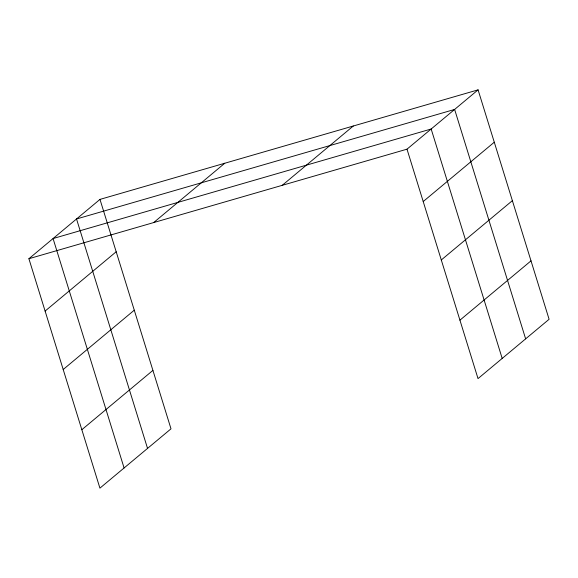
<?xml version="1.0" encoding="UTF-8"?>
<svg xmlns="http://www.w3.org/2000/svg" width="578" height="578" viewBox="0 0 578 578"><rect width="100%" height="100%" fill="white"/><g stroke="black" fill="none" stroke-linecap="round" stroke-linejoin="round"><path stroke-width="0.87" d="M99.98 199.396L171.001 428.825L99.922 488.143L28.9 258.72L99.98 199.396L478.078 89.857L549.1 319.28L478.02 378.604L406.999 149.175L478.078 89.857M45.106 311.072L116.185 251.755M153.676 222.566L224.755 163.249M282.23 185.328L353.31 126.004M63.197 369.501L134.277 310.184M81.83 429.707L152.91 370.39M423.204 201.534L494.284 142.21M441.296 259.963L512.375 200.645M459.929 320.169L531.009 260.851M28.9 258.72L406.999 149.175M525.64 338.86L454.626 109.437L76.527 218.975L147.542 448.398M502.188 358.432L431.166 129.01L53.068 238.548L124.089 467.97"/></g></svg>
